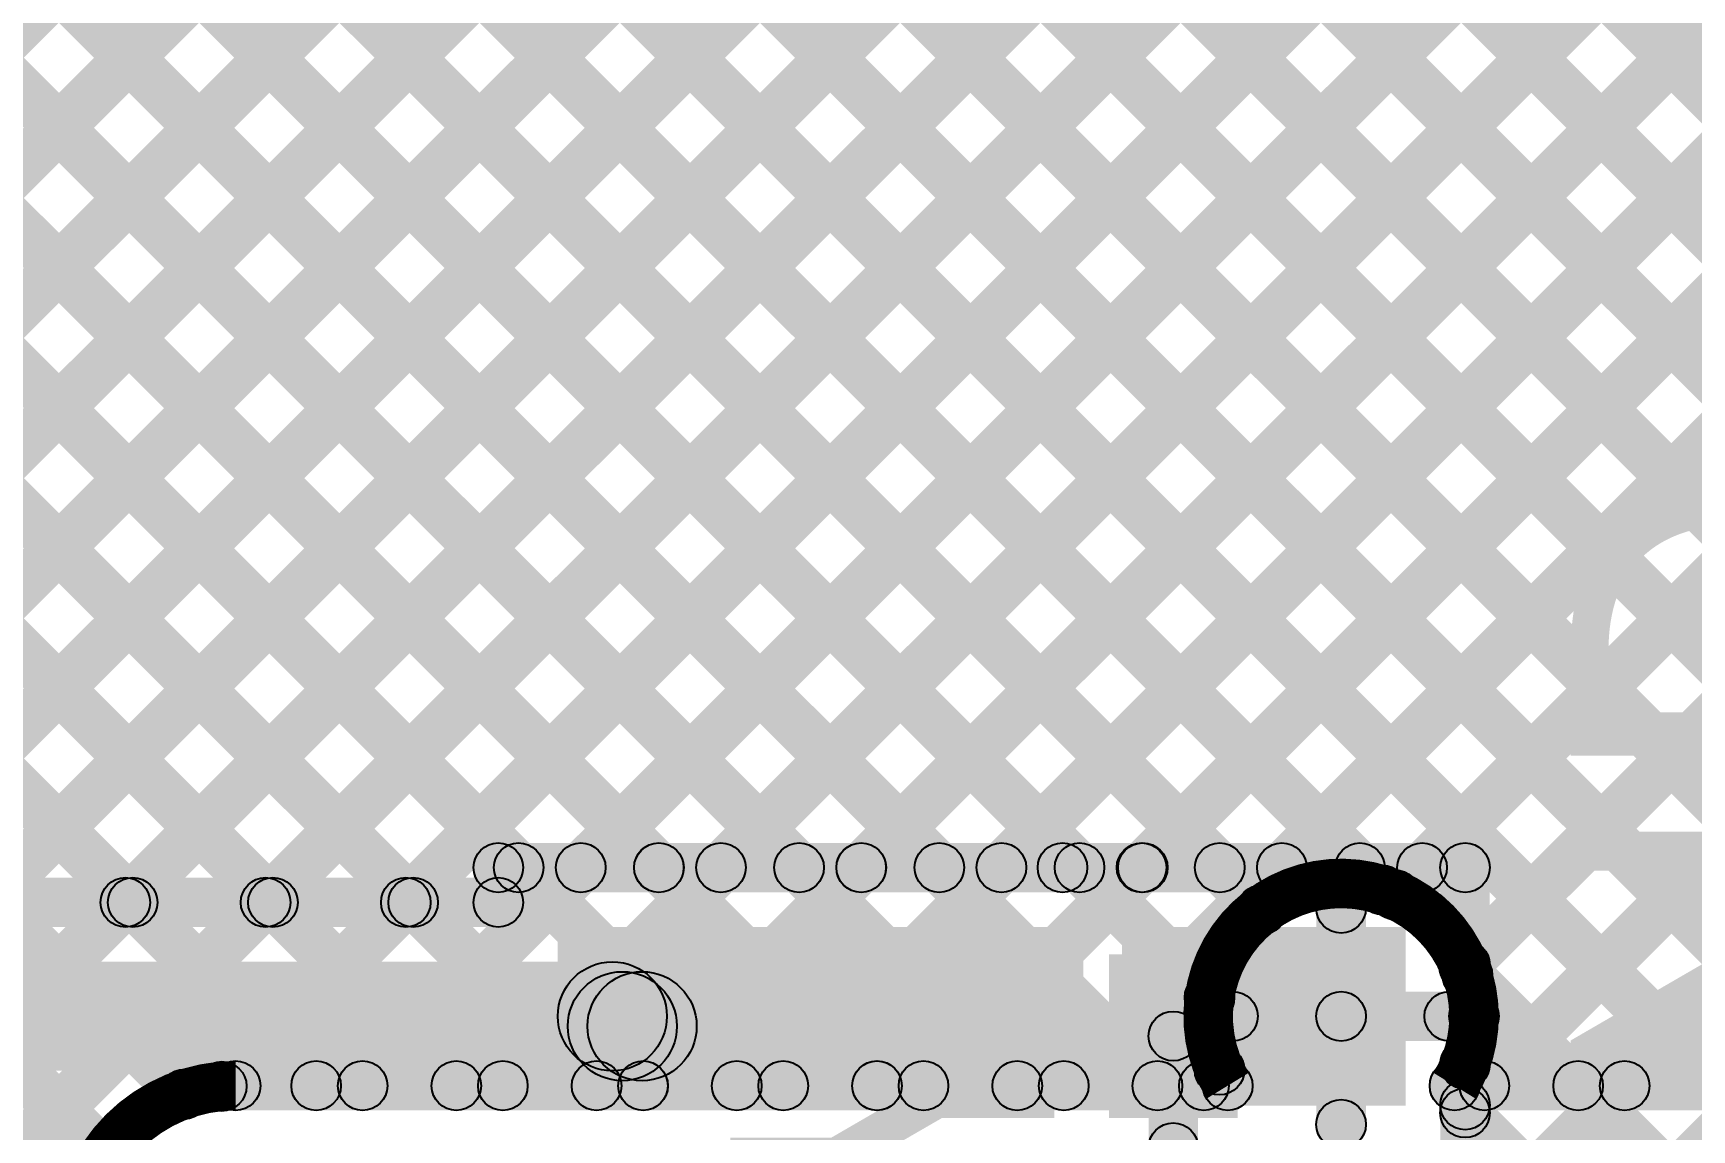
# Model space of a CAD drawing. Header units: millimetres. Extents: x -0.08 to 5.25, y -0.08 to 2.73.
# Drawn here: x 2.3732 to 2.7077, y 0.3411 to 0.5624 of the extents above; entities that cross this region are included whole.
import ezdxf

# ---------------------------------------------------------------- set-up
doc = ezdxf.new("R2010")
doc.units = ezdxf.units.MM
doc.header["$MEASUREMENT"] = 0
for name, color, linetype in [('BottomLayer', 5, 'Continuous'), ('BottomPaste', 16, 'Continuous'), ('BottomSolder', 6, 'Continuous'), ('TopLayer', 1, 'Continuous'), ('TopOverlay', 2, 'Continuous'), ('ViaHoleLayer', 16, 'Continuous')]:
    doc.layers.add(name, color=color, linetype=linetype)

# ---------------------------------------------------------------- blocks, each defined once
blk = doc.blocks.new('R__0402_B_13')
at = {"layer": 'BottomLayer'}
for points in [[(-0.0095, 0.0125), (-0.0095, -0.0125), (-0.0275, -0.0125), (-0.0275, 0.0125)], [(0.0275, 0.0125), (0.0275, -0.0125), (0.0095, -0.0125), (0.0095, 0.0125)]]:
    blk.add_hatch(color=5, dxfattribs=at).paths.add_polyline_path(points)
at = {"layer": 'BottomPaste'}
for points in [[(-0.0095, 0.0125), (-0.0095, -0.0125), (-0.0275, -0.0125), (-0.0275, 0.0125)], [(0.0275, 0.0125), (0.0275, -0.0125), (0.0095, -0.0125), (0.0095, 0.0125)]]:
    blk.add_hatch(color=16, dxfattribs=at).paths.add_polyline_path(points)
at = {"layer": 'BottomSolder'}
for points in [[(-0.0055, 0.0165), (-0.0055, -0.0165), (-0.0315, -0.0165), (-0.0315, 0.0165)], [(0.0315, 0.0165), (0.0315, -0.0165), (0.0055, -0.0165), (0.0055, 0.0165)]]:
    blk.add_hatch(color=6, dxfattribs=at).paths.add_polyline_path(points)
blk = doc.blocks.new('R__0402_B_14')
at = {"layer": 'BottomLayer'}
for points in [[(-0.0095, 0.0125), (-0.0095, -0.0125), (-0.0275, -0.0125), (-0.0275, 0.0125)], [(0.0275, 0.0125), (0.0275, -0.0125), (0.0095, -0.0125), (0.0095, 0.0125)]]:
    blk.add_hatch(color=5, dxfattribs=at).paths.add_polyline_path(points)
at = {"layer": 'BottomPaste'}
for points in [[(-0.0095, 0.0125), (-0.0095, -0.0125), (-0.0275, -0.0125), (-0.0275, 0.0125)], [(0.0275, 0.0125), (0.0275, -0.0125), (0.0095, -0.0125), (0.0095, 0.0125)]]:
    blk.add_hatch(color=16, dxfattribs=at).paths.add_polyline_path(points)
at = {"layer": 'BottomSolder'}
for points in [[(-0.0055, 0.0165), (-0.0055, -0.0165), (-0.0315, -0.0165), (-0.0315, 0.0165)], [(0.0315, 0.0165), (0.0315, -0.0165), (0.0055, -0.0165), (0.0055, 0.0165)]]:
    blk.add_hatch(color=6, dxfattribs=at).paths.add_polyline_path(points)

msp = doc.modelspace()

# ---------------------------------------------------------------- hatches: boundary and pattern name
at = {"layer": 'BottomLayer'}
for points in [[(1.88746, 1.36655), (1.89454, 1.37362), (2.93339, 0.33476), (2.92632, 0.32769)], [(1.88746, 1.36654), (1.89454, 1.37362), (2.93339, 0.33476), (2.92632, 0.32769)], [(2.45188, 0.38346), (2.44481, 0.39054), (3.41446, 1.36019), (3.42154, 1.35312)], [(2.45188, 0.38346), (2.44481, 0.39054), (3.41446, 1.36019), (3.42154, 1.35312)], [(1.88746, 1.33826), (1.89454, 1.34533), (2.93558, 0.30428), (2.92851, 0.29721)], [(1.88746, 1.33826), (1.89454, 1.34533), (2.93559, 0.30428), (2.92851, 0.29721)], [(1.88746, 1.30998), (1.89454, 1.31705), (3.02205, 0.18954), (3.01498, 0.18246)], [(1.88746, 1.30998), (1.89454, 1.31705), (3.02405, 0.18754), (3.01698, 0.18046)], [(1.88746, 1.28169), (1.89454, 1.28876), (2.99376, 0.18954), (2.98669, 0.18246)], [(1.88746, 1.28169), (1.89454, 1.28876), (2.99576, 0.18754), (2.98869, 0.18046)], [(2.54373, 0.39046), (2.53666, 0.39754), (3.41446, 1.27534), (3.42154, 1.26827)], [(2.54373, 0.39046), (2.53666, 0.39754), (3.41446, 1.27534), (3.42154, 1.26827)], [(1.88698, 1.2539), (1.89405, 1.26097), (2.96548, 0.18954), (2.95841, 0.18246)], [(1.88698, 1.2539), (1.89405, 1.26097), (2.96748, 0.18754), (2.96041, 0.18046)], [(2.57202, 0.39046), (2.56494, 0.39754), (3.41446, 1.24706), (3.42154, 1.23998)], [(2.57201, 0.39046), (2.56494, 0.39754), (3.41446, 1.24706), (3.42154, 1.23999)], [(1.87689, 1.2357), (1.88396, 1.24277), (2.9372, 0.18954), (2.93012, 0.18246)], [(1.87689, 1.2357), (1.88396, 1.24277), (2.93919, 0.18754), (2.93212, 0.18046)], [(1.85681, 1.22749), (1.86388, 1.23456), (2.90891, 0.18954), (2.90184, 0.18246)], [(1.85681, 1.22749), (1.86388, 1.23456), (2.91091, 0.18754), (2.90384, 0.18046)], [(1.83584, 1.22018), (1.84291, 1.22725), (2.88063, 0.18954), (2.87356, 0.18246)], [(1.83584, 1.22018), (1.84291, 1.22725), (2.88263, 0.18754), (2.87555, 0.18046)], [(2.6003, 0.39046), (2.59323, 0.39754), (3.41446, 1.21877), (3.42154, 1.2117)], [(2.6003, 0.39046), (2.59323, 0.39754), (3.41446, 1.21877), (3.42154, 1.2117)], [(1.83584, 1.19189), (1.84291, 1.19896), (2.64434, 0.39754), (2.63727, 0.39046)], [(1.83584, 1.19189), (1.84291, 1.19896), (2.64434, 0.39754), (2.63727, 0.39046)], [(1.83584, 1.16361), (1.84291, 1.17068), (2.61606, 0.39754), (2.60899, 0.39046)], [(1.83584, 1.16361), (1.84291, 1.17068), (2.61606, 0.39754), (2.60899, 0.39046)], [(1.83584, 1.13532), (1.84291, 1.1424), (2.58777, 0.39754), (2.5807, 0.39046)], [(1.83584, 1.13532), (1.84291, 1.14239), (2.58777, 0.39754), (2.5807, 0.39046)], [(2.19732, 0.38346), (2.19025, 0.39054), (2.94125, 1.14154), (2.94832, 1.13446)], [(2.19732, 0.38346), (2.19025, 0.39054), (2.94125, 1.14154), (2.94832, 1.13446)], [(2.2256, 0.38346), (2.21853, 0.39054), (2.96953, 1.14154), (2.9766, 1.13446)], [(2.2256, 0.38346), (2.21853, 0.39054), (2.96953, 1.14154), (2.9766, 1.13446)], [(2.25389, 0.38346), (2.24682, 0.39054), (2.99782, 1.14154), (3.00489, 1.13446)], [(2.25389, 0.38346), (2.24682, 0.39054), (2.99782, 1.14154), (3.00489, 1.13446)], [(2.28217, 0.38346), (2.2751, 0.39054), (3.0261, 1.14154), (3.03317, 1.13446)], [(2.28217, 0.38346), (2.2751, 0.39054), (3.0261, 1.14154), (3.03317, 1.13446)], [(2.31046, 0.38346), (2.30338, 0.39054), (3.05438, 1.14154), (3.06146, 1.13446)], [(2.31046, 0.38346), (2.30339, 0.39054), (3.05439, 1.14154), (3.06146, 1.13446)], [(2.33874, 0.38346), (2.33167, 0.39054), (3.08267, 1.14154), (3.08974, 1.13446)], [(2.33874, 0.38346), (2.33167, 0.39054), (3.08267, 1.14154), (3.08974, 1.13446)], [(2.36703, 0.38346), (2.35995, 0.39054), (3.11095, 1.14154), (3.11803, 1.13446)], [(2.36702, 0.38346), (2.35995, 0.39054), (3.11095, 1.14154), (3.11802, 1.13446)], [(2.39531, 0.38346), (2.38824, 0.39054), (3.13924, 1.14154), (3.14631, 1.13446)], [(2.39531, 0.38346), (2.38824, 0.39054), (3.13924, 1.14154), (3.14631, 1.13446)], [(2.42359, 0.38346), (2.41652, 0.39054), (3.16948, 1.14349), (3.17655, 1.13642)], [(2.42359, 0.38346), (2.41652, 0.39054), (3.16948, 1.14349), (3.17655, 1.13642)], [(1.83584, 1.10704), (1.84291, 1.11411), (2.55949, 0.39754), (2.55242, 0.39046)], [(1.83584, 1.10704), (1.84291, 1.11411), (2.55949, 0.39754), (2.55242, 0.39046)], [(2.66554, 0.34256), (2.65846, 0.34963), (3.41446, 1.10563), (3.42154, 1.09856)], [(2.66554, 0.34256), (2.65846, 0.34963), (3.41446, 1.10563), (3.42154, 1.09856)], [(1.83584, 1.07876), (1.84291, 1.08583), (2.5312, 0.39754), (2.52413, 0.39046)], [(1.83584, 1.07876), (1.84291, 1.08583), (2.5312, 0.39754), (2.52413, 0.39046)], [(2.48716, 0.39046), (2.48009, 0.39754), (3.14936, 1.0668), (3.15643, 1.05973)], [(2.48716, 0.39046), (2.48009, 0.39754), (3.14936, 1.0668), (3.15643, 1.05973)], [(1.83584, 1.05047), (1.84291, 1.05754), (2.50292, 0.39754), (2.49585, 0.39046)], [(1.83584, 1.05047), (1.84291, 1.05754), (2.50292, 0.39754), (2.49585, 0.39046)], [(2.51545, 0.39046), (2.50838, 0.39754), (3.16421, 1.05337), (3.17128, 1.0463)], [(2.51545, 0.39046), (2.50838, 0.39754), (3.16421, 1.05337), (3.17128, 1.0463)], [(1.83584, 1.02219), (1.84291, 1.02926), (2.47464, 0.39754), (2.46757, 0.39046)], [(1.83584, 1.02219), (1.84291, 1.02926), (2.47464, 0.39754), (2.46756, 0.39046)], [(1.83584, 0.9939), (1.84291, 1.00097), (2.45335, 0.39054), (2.44628, 0.38346)], [(1.83584, 0.9939), (1.84291, 1.00097), (2.45335, 0.39054), (2.44628, 0.38346)], [(1.83584, 0.96562), (1.84291, 0.97269), (2.42507, 0.39054), (2.418, 0.38346)], [(1.83584, 0.96562), (1.84291, 0.97269), (2.42507, 0.39054), (2.418, 0.38346)], [(2.62858, 0.39046), (2.62151, 0.39754), (3.18968, 0.9657), (3.19675, 0.95863)], [(2.62858, 0.39046), (2.62151, 0.39754), (3.18968, 0.9657), (3.19675, 0.95863)], [(1.83584, 0.93733), (1.84291, 0.94441), (2.39678, 0.39054), (2.38971, 0.38346)], [(1.83584, 0.93733), (1.84291, 0.9444), (2.39678, 0.39054), (2.38971, 0.38346)], [(2.65687, 0.39046), (2.6498, 0.39754), (3.19767, 0.94541), (3.20474, 0.93834)], [(2.65687, 0.39046), (2.6498, 0.39754), (3.19767, 0.94541), (3.20474, 0.93834)], [(2.66554, 0.37085), (2.65846, 0.37792), (3.21834, 0.93779), (3.22541, 0.93072)], [(2.66554, 0.37085), (2.65846, 0.37792), (3.21834, 0.93779), (3.22541, 0.93072)], [(2.60054, 0.24928), (2.59346, 0.25635), (3.16265, 0.82554), (3.16972, 0.81847)], [(2.60054, 0.24928), (2.59346, 0.25635), (3.16265, 0.82554), (3.16972, 0.81847)], [(2.60054, 0.22099), (2.59346, 0.22807), (3.17126, 0.80586), (3.17833, 0.79879)], [(2.60054, 0.221), (2.59346, 0.22807), (3.17126, 0.80586), (3.17833, 0.79879)], [(2.467, 0.389), (2.467, 0.399), (2.5808, 0.399), (2.5808, 0.389)], [(2.467, 0.389), (2.467, 0.399), (2.5808, 0.399), (2.5808, 0.389)], [(2.5808, 0.389), (2.5808, 0.399), (2.597, 0.399), (2.597, 0.389)], [(2.5808, 0.389), (2.5808, 0.399), (2.597, 0.399), (2.597, 0.389)], [(2.5808, 0.389), (2.5808, 0.399), (2.597, 0.399), (2.597, 0.389)], [(2.5808, 0.389), (2.5808, 0.399), (2.597, 0.399), (2.597, 0.389)], [(2.597, 0.389), (2.597, 0.399), (2.662, 0.399), (2.662, 0.389)], [(2.597, 0.389), (2.597, 0.399), (2.662, 0.399), (2.662, 0.389)], [(1.71953, 0.382), (1.71953, 0.392), (2.467, 0.392), (2.467, 0.382)], [(1.71953, 0.382), (1.71953, 0.392), (2.467, 0.392), (2.467, 0.382)], [(2.472, 0.387), (2.462, 0.387), (2.462, 0.394), (2.472, 0.394)], [(2.472, 0.387), (2.462, 0.387), (2.462, 0.394), (2.472, 0.394)], [(2.667, 0.37369), (2.657, 0.37369), (2.657, 0.394), (2.667, 0.394)], [(2.667, 0.37369), (2.657, 0.37369), (2.657, 0.394), (2.667, 0.394)], [(2.642, 0.364), (2.632, 0.364), (2.632, 0.38581), (2.642, 0.38581)], [(2.642, 0.364), (2.632, 0.364), (2.632, 0.38581), (2.642, 0.38581)], [(2.479, 0.346), (2.585, 0.346), (2.585, 0.382), (2.479, 0.382)], [(2.65, 0.382), (2.5928, 0.382), (2.5928, 0.346), (2.65, 0.346)], [(1.71, 0.353), (1.71, 0.375), (2.49, 0.375), (2.49, 0.353)], [(2.65895, 0.36878), (2.66602, 0.37585), (2.85234, 0.18954), (2.84527, 0.18246)], [(2.65895, 0.36878), (2.66602, 0.37585), (2.85434, 0.18754), (2.84727, 0.18046)], [(2.48222, 0.35622), (2.49778, 0.37178), (2.49978, 0.36978), (2.48422, 0.35422)], [(2.492, 0.351), (2.492, 0.373), (2.496, 0.373), (2.496, 0.351)], [(2.637, 0.359), (2.637, 0.369), (2.65881, 0.369), (2.65881, 0.359)], [(2.637, 0.359), (2.637, 0.369), (2.65881, 0.369), (2.65881, 0.359)], [(2.642, 0.34219), (2.632, 0.34219), (2.632, 0.364), (2.642, 0.364)], [(2.642, 0.34219), (2.632, 0.34219), (2.632, 0.364), (2.642, 0.364)], [(2.60815, 0.3375), (2.59815, 0.3375), (2.59815, 0.36), (2.60815, 0.36)], [(2.60815, 0.3375), (2.59815, 0.3375), (2.59815, 0.36), (2.60815, 0.36)], [(2.667, 0.334), (2.657, 0.334), (2.657, 0.35431), (2.667, 0.35431)], [(2.667, 0.334), (2.657, 0.334), (2.657, 0.35431), (2.667, 0.35431)], [(2.65846, 0.34099), (2.66554, 0.34806), (2.75229, 0.2613), (2.74522, 0.25423)], [(2.65846, 0.34099), (2.66554, 0.34806), (2.75229, 0.2613), (2.74522, 0.25423)]]:
    msp.add_hatch(color=5, dxfattribs=at).paths.add_polyline_path(points)
h = msp.add_hatch(color=5, dxfattribs=at)
edge = h.paths.add_edge_path()
edge.add_arc((2.467, 0.394), 0.005, 0, 360)
h = msp.add_hatch(color=5, dxfattribs=at)
edge = h.paths.add_edge_path()
edge.add_arc((2.467, 0.394), 0.005, 0, 360)
h = msp.add_hatch(color=5, dxfattribs=at)
edge = h.paths.add_edge_path()
edge.add_arc((2.467, 0.394), 0.005, 0, 360)
h = msp.add_hatch(color=5, dxfattribs=at)
edge = h.paths.add_edge_path()
edge.add_arc((2.467, 0.394), 0.005, 0, 360)
h = msp.add_hatch(color=5, dxfattribs=at)
edge = h.paths.add_edge_path()
edge.add_arc((2.4711, 0.394), 0.005, 0, 360)
h = msp.add_hatch(color=5, dxfattribs=at)
edge = h.paths.add_edge_path()
edge.add_arc((2.4711, 0.394), 0.005, 0, 360)
h = msp.add_hatch(color=5, dxfattribs=at)
edge = h.paths.add_edge_path()
edge.add_arc((2.48363, 0.394), 0.005, 0, 360)
h = msp.add_hatch(color=5, dxfattribs=at)
edge = h.paths.add_edge_path()
edge.add_arc((2.48363, 0.394), 0.005, 0, 360)
h = msp.add_hatch(color=5, dxfattribs=at)
edge = h.paths.add_edge_path()
edge.add_arc((2.49939, 0.394), 0.005, 0, 360)
h = msp.add_hatch(color=5, dxfattribs=at)
edge = h.paths.add_edge_path()
edge.add_arc((2.49938, 0.394), 0.005, 0, 360)
h = msp.add_hatch(color=5, dxfattribs=at)
edge = h.paths.add_edge_path()
edge.add_arc((2.51191, 0.394), 0.005, 0, 360)
h = msp.add_hatch(color=5, dxfattribs=at)
edge = h.paths.add_edge_path()
edge.add_arc((2.51191, 0.394), 0.005, 0, 360)
h = msp.add_hatch(color=5, dxfattribs=at)
edge = h.paths.add_edge_path()
edge.add_arc((2.52767, 0.394), 0.005, 0, 360)
h = msp.add_hatch(color=5, dxfattribs=at)
edge = h.paths.add_edge_path()
edge.add_arc((2.52767, 0.394), 0.005, 0, 360)
h = msp.add_hatch(color=5, dxfattribs=at)
edge = h.paths.add_edge_path()
edge.add_arc((2.5402, 0.394), 0.005, 0, 360)
h = msp.add_hatch(color=5, dxfattribs=at)
edge = h.paths.add_edge_path()
edge.add_arc((2.54019, 0.394), 0.005, 0, 360)
h = msp.add_hatch(color=5, dxfattribs=at)
edge = h.paths.add_edge_path()
edge.add_arc((2.55595, 0.394), 0.005, 0, 360)
h = msp.add_hatch(color=5, dxfattribs=at)
edge = h.paths.add_edge_path()
edge.add_arc((2.55595, 0.394), 0.005, 0, 360)
h = msp.add_hatch(color=5, dxfattribs=at)
edge = h.paths.add_edge_path()
edge.add_arc((2.56848, 0.394), 0.005, 0, 360)
h = msp.add_hatch(color=5, dxfattribs=at)
edge = h.paths.add_edge_path()
edge.add_arc((2.56848, 0.394), 0.005, 0, 360)
h = msp.add_hatch(color=5, dxfattribs=at)
edge = h.paths.add_edge_path()
edge.add_arc((2.5808, 0.394), 0.005, 0, 360)
h = msp.add_hatch(color=5, dxfattribs=at)
edge = h.paths.add_edge_path()
edge.add_arc((2.5808, 0.394), 0.005, 0, 360)
h = msp.add_hatch(color=5, dxfattribs=at)
edge = h.paths.add_edge_path()
edge.add_arc((2.5808, 0.394), 0.005, 0, 360)
h = msp.add_hatch(color=5, dxfattribs=at)
edge = h.paths.add_edge_path()
edge.add_arc((2.5808, 0.394), 0.005, 0, 360)
h = msp.add_hatch(color=5, dxfattribs=at)
edge = h.paths.add_edge_path()
edge.add_arc((2.5808, 0.394), 0.005, 0, 360)
h = msp.add_hatch(color=5, dxfattribs=at)
edge = h.paths.add_edge_path()
edge.add_arc((2.5808, 0.394), 0.005, 0, 360)
h = msp.add_hatch(color=5, dxfattribs=at)
edge = h.paths.add_edge_path()
edge.add_arc((2.58424, 0.394), 0.005, 0, 360)
h = msp.add_hatch(color=5, dxfattribs=at)
edge = h.paths.add_edge_path()
edge.add_arc((2.58424, 0.394), 0.005, 0, 360)
h = msp.add_hatch(color=5, dxfattribs=at)
edge = h.paths.add_edge_path()
edge.add_arc((2.59676, 0.394), 0.005, 0, 360)
h = msp.add_hatch(color=5, dxfattribs=at)
edge = h.paths.add_edge_path()
edge.add_arc((2.59676, 0.394), 0.005, 0, 360)
h = msp.add_hatch(color=5, dxfattribs=at)
edge = h.paths.add_edge_path()
edge.add_arc((2.597, 0.394), 0.005, 0, 360)
h = msp.add_hatch(color=5, dxfattribs=at)
edge = h.paths.add_edge_path()
edge.add_arc((2.597, 0.394), 0.005, 0, 360)
h = msp.add_hatch(color=5, dxfattribs=at)
edge = h.paths.add_edge_path()
edge.add_arc((2.597, 0.394), 0.005, 0, 360)
h = msp.add_hatch(color=5, dxfattribs=at)
edge = h.paths.add_edge_path()
edge.add_arc((2.597, 0.394), 0.005, 0, 360)
h = msp.add_hatch(color=5, dxfattribs=at)
edge = h.paths.add_edge_path()
edge.add_arc((2.597, 0.394), 0.005, 0, 360)
h = msp.add_hatch(color=5, dxfattribs=at)
edge = h.paths.add_edge_path()
edge.add_arc((2.597, 0.394), 0.005, 0, 360)
h = msp.add_hatch(color=5, dxfattribs=at)
edge = h.paths.add_edge_path()
edge.add_arc((2.61252, 0.394), 0.005, 0, 360)
h = msp.add_hatch(color=5, dxfattribs=at)
edge = h.paths.add_edge_path()
edge.add_arc((2.61252, 0.394), 0.005, 0, 360)
h = msp.add_hatch(color=5, dxfattribs=at)
edge = h.paths.add_edge_path()
edge.add_arc((2.62505, 0.394), 0.005, 0, 360)
h = msp.add_hatch(color=5, dxfattribs=at)
edge = h.paths.add_edge_path()
edge.add_arc((2.62505, 0.394), 0.005, 0, 360)
h = msp.add_hatch(color=5, dxfattribs=at)
edge = h.paths.add_edge_path()
edge.add_arc((2.64081, 0.394), 0.005, 0, 360)
h = msp.add_hatch(color=5, dxfattribs=at)
edge = h.paths.add_edge_path()
edge.add_arc((2.64081, 0.394), 0.005, 0, 360)
h = msp.add_hatch(color=5, dxfattribs=at)
edge = h.paths.add_edge_path()
edge.add_arc((2.65333, 0.394), 0.005, 0, 360)
h = msp.add_hatch(color=5, dxfattribs=at)
edge = h.paths.add_edge_path()
edge.add_arc((2.65333, 0.394), 0.005, 0, 360)
h = msp.add_hatch(color=5, dxfattribs=at)
edge = h.paths.add_edge_path()
edge.add_arc((2.662, 0.394), 0.005, 0, 360)
h = msp.add_hatch(color=5, dxfattribs=at)
edge = h.paths.add_edge_path()
edge.add_arc((2.662, 0.394), 0.005, 0, 360)
h = msp.add_hatch(color=5, dxfattribs=at)
edge = h.paths.add_edge_path()
edge.add_arc((2.662, 0.394), 0.005, 0, 360)
h = msp.add_hatch(color=5, dxfattribs=at)
edge = h.paths.add_edge_path()
edge.add_arc((2.662, 0.394), 0.005, 0, 360)
h = msp.add_hatch(color=5, dxfattribs=at)
edge = h.paths.add_edge_path()
edge.add_arc((2.39177, 0.387), 0.005, 0, 360)
h = msp.add_hatch(color=5, dxfattribs=at)
edge = h.paths.add_edge_path()
edge.add_arc((2.39177, 0.387), 0.005, 0, 360)
h = msp.add_hatch(color=5, dxfattribs=at)
edge = h.paths.add_edge_path()
edge.add_arc((2.39325, 0.387), 0.005, 0, 360)
h = msp.add_hatch(color=5, dxfattribs=at)
edge = h.paths.add_edge_path()
edge.add_arc((2.39325, 0.387), 0.005, 0, 360)
h = msp.add_hatch(color=5, dxfattribs=at)
edge = h.paths.add_edge_path()
edge.add_arc((2.42006, 0.387), 0.005, 0, 360)
h = msp.add_hatch(color=5, dxfattribs=at)
edge = h.paths.add_edge_path()
edge.add_arc((2.42006, 0.387), 0.005, 0, 360)
h = msp.add_hatch(color=5, dxfattribs=at)
edge = h.paths.add_edge_path()
edge.add_arc((2.42153, 0.387), 0.005, 0, 360)
h = msp.add_hatch(color=5, dxfattribs=at)
edge = h.paths.add_edge_path()
edge.add_arc((2.42153, 0.387), 0.005, 0, 360)
h = msp.add_hatch(color=5, dxfattribs=at)
edge = h.paths.add_edge_path()
edge.add_arc((2.44834, 0.387), 0.005, 0, 360)
h = msp.add_hatch(color=5, dxfattribs=at)
edge = h.paths.add_edge_path()
edge.add_arc((2.44834, 0.387), 0.005, 0, 360)
h = msp.add_hatch(color=5, dxfattribs=at)
edge = h.paths.add_edge_path()
edge.add_arc((2.44982, 0.387), 0.005, 0, 360)
h = msp.add_hatch(color=5, dxfattribs=at)
edge = h.paths.add_edge_path()
edge.add_arc((2.44982, 0.387), 0.005, 0, 360)
h = msp.add_hatch(color=5, dxfattribs=at)
edge = h.paths.add_edge_path()
edge.add_arc((2.467, 0.387), 0.005, 0, 360)
h = msp.add_hatch(color=5, dxfattribs=at)
edge = h.paths.add_edge_path()
edge.add_arc((2.467, 0.387), 0.005, 0, 360)
h = msp.add_hatch(color=5, dxfattribs=at)
edge = h.paths.add_edge_path()
edge.add_arc((2.467, 0.387), 0.005, 0, 360)
h = msp.add_hatch(color=5, dxfattribs=at)
edge = h.paths.add_edge_path()
edge.add_arc((2.467, 0.387), 0.005, 0, 360)
h = msp.add_hatch(color=5, dxfattribs=at)
edge = h.paths.add_edge_path()
edge.add_arc((2.637, 0.38581), 0.005, 0, 360)
h = msp.add_hatch(color=5, dxfattribs=at)
edge = h.paths.add_edge_path()
edge.add_arc((2.637, 0.38581), 0.005, 0, 360)
h = msp.add_hatch(color=5, dxfattribs=at)
edge = h.paths.add_edge_path()
edge.add_arc((2.662, 0.37438), 0.005, 0, 360)
h = msp.add_hatch(color=5, dxfattribs=at)
edge = h.paths.add_edge_path()
edge.add_arc((2.662, 0.37438), 0.005, 0, 360)
h = msp.add_hatch(color=5, dxfattribs=at)
edge = h.paths.add_edge_path()
edge.add_arc((2.662, 0.37369), 0.005, 0, 360)
h = msp.add_hatch(color=5, dxfattribs=at)
edge = h.paths.add_edge_path()
edge.add_arc((2.662, 0.37369), 0.005, 0, 360)
h = msp.add_hatch(color=5, dxfattribs=at)
edge = h.paths.add_edge_path()
edge.add_arc((2.662, 0.37369), 0.005, 0, 360)
h = msp.add_hatch(color=5, dxfattribs=at)
edge = h.paths.add_edge_path()
edge.add_arc((2.662, 0.37369), 0.005, 0, 360)
h = msp.add_hatch(color=5, dxfattribs=at)
edge = h.paths.add_edge_path()
edge.add_arc((2.49, 0.364), 0.011, 0, 360)
h = msp.add_hatch(color=5, dxfattribs=at)
edge = h.paths.add_edge_path()
edge.add_arc((2.49, 0.364), 0.011, 0, 360)
h = msp.add_hatch(color=5, dxfattribs=at)
edge = h.paths.add_edge_path()
edge.add_arc((2.637, 0.364), 0.01181, 0, 360)
h = msp.add_hatch(color=5, dxfattribs=at)
edge = h.paths.add_edge_path()
edge.add_arc((2.66249, 0.37232), 0.005, 0, 360)
h = msp.add_hatch(color=5, dxfattribs=at)
edge = h.paths.add_edge_path()
edge.add_arc((2.66249, 0.37232), 0.005, 0, 360)
h = msp.add_hatch(color=5, dxfattribs=at)
edge = h.paths.add_edge_path()
edge.add_arc((2.492, 0.362), 0.011, 0, 360)
h = msp.add_hatch(color=5, dxfattribs=at)
edge = h.paths.add_edge_path()
edge.add_arc((2.492, 0.362), 0.011, 0, 360)
h = msp.add_hatch(color=5, dxfattribs=at)
edge = h.paths.add_edge_path()
edge.add_arc((2.496, 0.362), 0.011, 0, 360)
h = msp.add_hatch(color=5, dxfattribs=at)
edge = h.paths.add_edge_path()
edge.add_arc((2.637, 0.364), 0.005, 0, 360)
h = msp.add_hatch(color=5, dxfattribs=at)
edge = h.paths.add_edge_path()
edge.add_arc((2.637, 0.364), 0.005, 0, 360)
h = msp.add_hatch(color=5, dxfattribs=at)
edge = h.paths.add_edge_path()
edge.add_arc((2.637, 0.364), 0.005, 0, 360)
h = msp.add_hatch(color=5, dxfattribs=at)
edge = h.paths.add_edge_path()
edge.add_arc((2.637, 0.364), 0.005, 0, 360)
h = msp.add_hatch(color=5, dxfattribs=at)
edge = h.paths.add_edge_path()
edge.add_arc((2.637, 0.364), 0.005, 0, 360)
h = msp.add_hatch(color=5, dxfattribs=at)
edge = h.paths.add_edge_path()
edge.add_arc((2.637, 0.364), 0.005, 0, 360)
h = msp.add_hatch(color=5, dxfattribs=at)
edge = h.paths.add_edge_path()
edge.add_arc((2.65881, 0.364), 0.005, 0, 360)
h = msp.add_hatch(color=5, dxfattribs=at)
edge = h.paths.add_edge_path()
edge.add_arc((2.65881, 0.364), 0.005, 0, 360)
h = msp.add_hatch(color=5, dxfattribs=at)
edge = h.paths.add_edge_path()
edge.add_arc((2.66381, 0.364), 0.005, 0, 360)
h = msp.add_hatch(color=5, dxfattribs=at)
edge = h.paths.add_edge_path()
edge.add_arc((2.66381, 0.364), 0.005, 0, 360)
h = msp.add_hatch(color=5, dxfattribs=at)
edge = h.paths.add_edge_path()
edge.add_arc((2.66381, 0.364), 0.005, 0, 360)
h = msp.add_hatch(color=5, dxfattribs=at)
edge = h.paths.add_edge_path()
edge.add_arc((2.66381, 0.364), 0.005, 0, 360)
h = msp.add_hatch(color=5, dxfattribs=at)
edge = h.paths.add_edge_path()
edge.add_arc((2.60315, 0.36), 0.005, 0, 360)
h = msp.add_hatch(color=5, dxfattribs=at)
edge = h.paths.add_edge_path()
edge.add_arc((2.60315, 0.36), 0.005, 0, 360)
h = msp.add_hatch(color=5, dxfattribs=at)
edge = h.paths.add_edge_path()
edge.add_arc((2.662, 0.35431), 0.005, 0, 360)
h = msp.add_hatch(color=5, dxfattribs=at)
edge = h.paths.add_edge_path()
edge.add_arc((2.662, 0.35431), 0.005, 0, 360)
h = msp.add_hatch(color=5, dxfattribs=at)
edge = h.paths.add_edge_path()
edge.add_arc((2.662, 0.35431), 0.005, 0, 360)
h = msp.add_hatch(color=5, dxfattribs=at)
edge = h.paths.add_edge_path()
edge.add_arc((2.662, 0.35431), 0.005, 0, 360)
h = msp.add_hatch(color=5, dxfattribs=at)
edge = h.paths.add_edge_path()
edge.add_arc((2.662, 0.3461), 0.005, 0, 360)
h = msp.add_hatch(color=5, dxfattribs=at)
edge = h.paths.add_edge_path()
edge.add_arc((2.662, 0.3461), 0.005, 0, 360)
h = msp.add_hatch(color=5, dxfattribs=at)
edge = h.paths.add_edge_path()
edge.add_arc((2.662, 0.34452), 0.005, 0, 360)
h = msp.add_hatch(color=5, dxfattribs=at)
edge = h.paths.add_edge_path()
edge.add_arc((2.662, 0.34452), 0.005, 0, 360)
h = msp.add_hatch(color=5, dxfattribs=at)
edge = h.paths.add_edge_path()
edge.add_arc((2.637, 0.34219), 0.005, 0, 360)
h = msp.add_hatch(color=5, dxfattribs=at)
edge = h.paths.add_edge_path()
edge.add_arc((2.637, 0.34219), 0.005, 0, 360)
h = msp.add_hatch(color=5, dxfattribs=at)
edge = h.paths.add_edge_path()
edge.add_arc((2.60315, 0.3375), 0.005, 0, 360)
h = msp.add_hatch(color=5, dxfattribs=at)
edge = h.paths.add_edge_path()
edge.add_arc((2.60315, 0.3375), 0.005, 0, 360)
at = {"layer": 'TopLayer'}
for points in [[(2.19231, 0.18046), (2.18524, 0.18754), (3.05668, 1.05898), (3.06375, 1.05191)], [(2.19431, 0.18246), (2.18724, 0.18954), (3.05668, 1.05898), (3.06375, 1.05191)], [(2.22059, 0.18046), (2.21352, 0.18754), (3.05668, 1.0307), (3.06375, 1.02363)], [(2.22259, 0.18246), (2.21552, 0.18954), (3.05668, 1.0307), (3.06375, 1.02363)], [(1.89372, 1.02087), (1.9008, 1.02795), (2.5752, 0.35354), (2.56813, 0.34646)], [(1.89372, 1.02087), (1.90079, 1.02795), (2.5752, 0.35354), (2.56813, 0.34646)], [(1.92201, 1.02087), (1.92908, 1.02795), (2.60349, 0.35354), (2.59642, 0.34646)], [(1.92201, 1.02087), (1.92908, 1.02795), (2.60349, 0.35354), (2.59642, 0.34646)], [(1.95029, 1.02087), (1.95736, 1.02795), (2.61399, 0.37132), (2.60692, 0.36425)], [(1.95029, 1.02087), (1.95736, 1.02795), (2.61399, 0.37132), (2.60692, 0.36424)], [(1.97858, 1.02087), (1.98565, 1.02795), (2.62454, 0.38905), (2.61747, 0.38198)], [(1.97858, 1.02087), (1.98565, 1.02795), (2.62454, 0.38905), (2.61747, 0.38198)], [(1.99432, 0.18046), (1.98725, 0.18754), (2.82766, 1.02795), (2.83473, 1.02087)], [(1.99632, 0.18246), (1.98925, 0.18954), (2.82766, 1.02795), (2.83473, 1.02087)], [(2.00686, 1.02087), (2.01393, 1.02795), (2.64885, 0.39302), (2.64178, 0.38595)], [(2.00686, 1.02087), (2.01393, 1.02795), (2.64885, 0.39302), (2.64178, 0.38595)], [(2.0226, 0.18046), (2.01553, 0.18754), (2.85594, 1.02795), (2.86301, 1.02087)], [(2.0246, 0.18246), (2.01753, 0.18954), (2.85594, 1.02795), (2.86301, 1.02087)], [(2.03515, 1.02087), (2.04222, 1.02795), (2.71663, 0.35354), (2.70956, 0.34646)], [(2.03515, 1.02087), (2.04222, 1.02795), (2.71663, 0.35354), (2.70955, 0.34646)], [(2.05089, 0.18046), (2.04382, 0.18754), (2.88423, 1.02795), (2.8913, 1.02087)], [(2.05289, 0.18246), (2.04582, 0.18954), (2.88423, 1.02795), (2.8913, 1.02087)], [(2.06343, 1.02087), (2.0705, 1.02795), (2.74491, 0.35354), (2.73784, 0.34646)], [(2.06343, 1.02087), (2.0705, 1.02795), (2.74491, 0.35354), (2.73784, 0.34646)], [(2.07917, 0.18046), (2.0721, 0.18754), (2.91251, 1.02795), (2.91958, 1.02087)], [(2.08117, 0.18246), (2.0741, 0.18954), (2.91251, 1.02795), (2.91958, 1.02087)], [(2.09171, 1.02087), (2.09879, 1.02795), (2.7732, 0.35354), (2.76612, 0.34646)], [(2.09171, 1.02087), (2.09878, 1.02795), (2.77319, 0.35354), (2.76612, 0.34646)], [(2.10746, 0.18046), (2.10038, 0.18754), (2.94079, 1.02795), (2.94787, 1.02087)], [(2.10946, 0.18246), (2.10239, 0.18954), (2.9408, 1.02795), (2.94787, 1.02087)], [(2.12, 1.02087), (2.12707, 1.02795), (2.80148, 0.35354), (2.79441, 0.34646)], [(2.12, 1.02087), (2.12707, 1.02795), (2.80148, 0.35354), (2.79441, 0.34646)], [(2.13574, 0.18046), (2.12867, 0.18754), (2.96908, 1.02795), (2.97615, 1.02087)], [(2.13774, 0.18246), (2.13067, 0.18954), (2.96908, 1.02795), (2.97615, 1.02087)], [(2.14828, 1.02087), (2.15535, 1.02795), (2.82976, 0.35354), (2.82269, 0.34646)], [(2.14828, 1.02087), (2.15535, 1.02795), (2.82976, 0.35354), (2.82269, 0.34646)], [(2.16402, 0.18046), (2.15695, 0.18754), (2.99736, 1.02795), (3.00443, 1.02087)], [(2.16603, 0.18246), (2.15895, 0.18954), (2.99736, 1.02795), (3.00443, 1.02087)], [(2.17657, 1.02087), (2.18364, 1.02795), (2.85805, 0.35354), (2.85098, 0.34646)], [(2.17657, 1.02087), (2.18364, 1.02795), (2.85805, 0.35354), (2.85098, 0.34646)], [(2.20485, 1.02087), (2.21192, 1.02795), (2.88633, 0.35354), (2.87926, 0.34646)], [(2.20485, 1.02087), (2.21192, 1.02795), (2.88633, 0.35354), (2.87926, 0.34646)], [(2.23314, 1.02087), (2.24021, 1.02795), (2.91462, 0.35354), (2.90755, 0.34646)], [(2.23314, 1.02087), (2.24021, 1.02795), (2.91462, 0.35354), (2.90754, 0.34646)], [(1.89046, 0.99585), (1.89754, 1.00292), (2.54692, 0.35354), (2.53985, 0.34646)], [(1.89046, 0.99585), (1.89754, 1.00292), (2.54692, 0.35354), (2.53985, 0.34646)], [(2.41476, 0.34634), (2.40769, 0.35341), (3.05668, 1.00241), (3.06375, 0.99534)], [(2.41476, 0.34634), (2.40769, 0.35341), (3.05668, 1.00241), (3.06375, 0.99534)], [(1.89046, 0.96757), (1.89754, 0.97464), (2.51864, 0.35354), (2.51157, 0.34646)], [(1.89046, 0.96756), (1.89754, 0.97464), (2.51864, 0.35354), (2.51156, 0.34646)], [(2.44316, 0.34646), (2.43609, 0.35354), (3.05668, 0.97413), (3.06375, 0.96706)], [(2.44316, 0.34646), (2.43609, 0.35354), (3.05668, 0.97413), (3.06375, 0.96706)], [(1.89046, 0.93928), (1.89754, 0.94635), (2.49035, 0.35354), (2.48328, 0.34646)], [(1.89046, 0.93928), (1.89754, 0.94635), (2.49035, 0.35354), (2.48328, 0.34646)], [(2.47145, 0.34646), (2.46438, 0.35354), (3.05668, 0.94584), (3.06375, 0.93877)], [(2.47145, 0.34646), (2.46438, 0.35354), (3.05668, 0.94584), (3.06375, 0.93877)], [(1.89046, 0.911), (1.89754, 0.91807), (2.46207, 0.35354), (2.455, 0.34646)], [(1.89046, 0.911), (1.89754, 0.91807), (2.46207, 0.35354), (2.455, 0.34646)], [(2.49973, 0.34646), (2.49266, 0.35354), (3.05668, 0.91756), (3.06375, 0.91049)], [(2.49973, 0.34646), (2.49266, 0.35354), (3.05668, 0.91756), (3.06375, 0.91049)], [(1.82514, 0.89146), (1.83221, 0.89854), (2.39113, 0.33962), (2.38406, 0.33255)], [(1.82514, 0.89146), (1.83221, 0.89854), (2.39113, 0.33962), (2.38406, 0.33255)], [(1.85343, 0.89146), (1.8605, 0.89854), (2.40721, 0.35182), (2.40014, 0.34475)], [(1.85343, 0.89146), (1.8605, 0.89854), (2.40721, 0.35182), (2.40014, 0.34475)], [(1.88171, 0.89146), (1.88878, 0.89854), (2.43378, 0.35354), (2.42671, 0.34646)], [(1.88171, 0.89146), (1.88878, 0.89854), (2.43378, 0.35354), (2.42671, 0.34646)], [(2.52801, 0.34646), (2.52094, 0.35354), (3.05668, 0.88928), (3.06375, 0.8822)], [(2.52802, 0.34646), (2.52094, 0.35354), (3.05668, 0.88927), (3.06375, 0.8822)], [(2.5563, 0.34646), (2.54923, 0.35354), (3.05668, 0.86099), (3.06375, 0.85392)], [(2.5563, 0.34646), (2.54923, 0.35354), (3.05668, 0.86099), (3.06375, 0.85392)], [(2.58458, 0.34646), (2.57751, 0.35354), (3.05668, 0.83271), (3.06375, 0.82564)], [(2.58458, 0.34646), (2.57751, 0.35354), (3.05668, 0.83271), (3.06375, 0.82564)], [(2.65139, 0.38498), (2.64431, 0.39205), (3.05668, 0.80442), (3.06375, 0.79735)], [(2.65139, 0.38498), (2.64431, 0.39205), (3.05668, 0.80442), (3.06375, 0.79735)], [(2.66534, 0.37065), (2.65827, 0.37772), (3.05668, 0.77614), (3.06375, 0.76907)], [(2.66534, 0.37065), (2.65827, 0.37772), (3.05668, 0.77614), (3.06375, 0.76907)], [(2.66944, 0.34646), (2.66237, 0.35354), (3.05668, 0.74785), (3.06375, 0.74078)], [(2.66944, 0.34646), (2.66237, 0.35354), (3.05668, 0.74785), (3.06375, 0.74078)], [(2.69772, 0.34646), (2.69065, 0.35354), (3.05668, 0.71957), (3.06375, 0.7125)], [(2.69772, 0.34646), (2.69065, 0.35354), (3.05668, 0.71957), (3.06375, 0.7125)], [(2.642, 0.364), (2.632, 0.364), (2.632, 0.38581), (2.642, 0.38581)], [(2.642, 0.364), (2.632, 0.364), (2.632, 0.38581), (2.642, 0.38581)], [(2.65895, 0.36878), (2.66602, 0.37585), (2.68834, 0.35354), (2.68127, 0.34646)], [(2.65895, 0.36878), (2.66602, 0.37585), (2.68834, 0.35354), (2.68127, 0.34646)], [(2.61519, 0.359), (2.61519, 0.369), (2.637, 0.369), (2.637, 0.359)], [(2.61519, 0.359), (2.61519, 0.369), (2.637, 0.369), (2.637, 0.359)], [(2.637, 0.359), (2.637, 0.369), (2.65881, 0.369), (2.65881, 0.359)], [(2.637, 0.359), (2.637, 0.369), (2.65881, 0.369), (2.65881, 0.359)], [(2.414, 0.345), (2.414, 0.355), (2.61413, 0.355), (2.61413, 0.345)], [(2.414, 0.345), (2.414, 0.355), (2.61413, 0.355), (2.61413, 0.345)], [(2.61287, 0.34646), (2.6058, 0.35354), (2.60895, 0.35669), (2.61602, 0.34961)], [(2.61287, 0.34646), (2.6058, 0.35354), (2.60895, 0.35669), (2.61602, 0.34961)], [(2.65987, 0.345), (2.65987, 0.355), (2.959, 0.355), (2.959, 0.345)], [(2.65987, 0.345), (2.65987, 0.355), (2.959, 0.355), (2.959, 0.345)]]:
    msp.add_hatch(color=1, dxfattribs=at).paths.add_polyline_path(points)
h = msp.add_hatch(color=1, dxfattribs=at)
edge = h.paths.add_edge_path()
edge.add_arc((2.64532, 0.38949), 0.005, 0, 360)
h = msp.add_hatch(color=1, dxfattribs=at)
edge = h.paths.add_edge_path()
edge.add_arc((2.64532, 0.38949), 0.005, 0, 360)
h = msp.add_hatch(color=1, dxfattribs=at)
edge = h.paths.add_edge_path()
edge.add_arc((2.64785, 0.38852), 0.005, 0, 360)
h = msp.add_hatch(color=1, dxfattribs=at)
edge = h.paths.add_edge_path()
edge.add_arc((2.64785, 0.38852), 0.005, 0, 360)
h = msp.add_hatch(color=1, dxfattribs=at)
edge = h.paths.add_edge_path()
edge.add_arc((2.62101, 0.38552), 0.005, 0, 360)
h = msp.add_hatch(color=1, dxfattribs=at)
edge = h.paths.add_edge_path()
edge.add_arc((2.621, 0.38552), 0.005, 0, 360)
h = msp.add_hatch(color=1, dxfattribs=at)
edge = h.paths.add_edge_path()
edge.add_arc((2.637, 0.38581), 0.005, 0, 360)
h = msp.add_hatch(color=1, dxfattribs=at)
edge = h.paths.add_edge_path()
edge.add_arc((2.637, 0.38581), 0.005, 0, 360)
h = msp.add_hatch(color=1, dxfattribs=at)
edge = h.paths.add_edge_path()
edge.add_arc((2.6618, 0.37418), 0.005, 0, 360)
h = msp.add_hatch(color=1, dxfattribs=at)
edge = h.paths.add_edge_path()
edge.add_arc((2.6618, 0.37418), 0.005, 0, 360)
h = msp.add_hatch(color=1, dxfattribs=at)
edge = h.paths.add_edge_path()
edge.add_arc((2.637, 0.364), 0.01181, 0, 360)
h = msp.add_hatch(color=1, dxfattribs=at)
edge = h.paths.add_edge_path()
edge.add_arc((2.66249, 0.37232), 0.005, 0, 360)
h = msp.add_hatch(color=1, dxfattribs=at)
edge = h.paths.add_edge_path()
edge.add_arc((2.66249, 0.37232), 0.005, 0, 360)
h = msp.add_hatch(color=1, dxfattribs=at)
edge = h.paths.add_edge_path()
edge.add_arc((2.61046, 0.36778), 0.005, 0, 360)
h = msp.add_hatch(color=1, dxfattribs=at)
edge = h.paths.add_edge_path()
edge.add_arc((2.61046, 0.36778), 0.005, 0, 360)
h = msp.add_hatch(color=1, dxfattribs=at)
edge = h.paths.add_edge_path()
edge.add_arc((2.61519, 0.364), 0.005, 0, 360)
h = msp.add_hatch(color=1, dxfattribs=at)
edge = h.paths.add_edge_path()
edge.add_arc((2.61519, 0.364), 0.005, 0, 360)
h = msp.add_hatch(color=1, dxfattribs=at)
edge = h.paths.add_edge_path()
edge.add_arc((2.637, 0.364), 0.005, 0, 360)
h = msp.add_hatch(color=1, dxfattribs=at)
edge = h.paths.add_edge_path()
edge.add_arc((2.637, 0.364), 0.005, 0, 360)
h = msp.add_hatch(color=1, dxfattribs=at)
edge = h.paths.add_edge_path()
edge.add_arc((2.637, 0.364), 0.005, 0, 360)
h = msp.add_hatch(color=1, dxfattribs=at)
edge = h.paths.add_edge_path()
edge.add_arc((2.637, 0.364), 0.005, 0, 360)
h = msp.add_hatch(color=1, dxfattribs=at)
edge = h.paths.add_edge_path()
edge.add_arc((2.637, 0.364), 0.005, 0, 360)
h = msp.add_hatch(color=1, dxfattribs=at)
edge = h.paths.add_edge_path()
edge.add_arc((2.637, 0.364), 0.005, 0, 360)
h = msp.add_hatch(color=1, dxfattribs=at)
edge = h.paths.add_edge_path()
edge.add_arc((2.65881, 0.364), 0.005, 0, 360)
h = msp.add_hatch(color=1, dxfattribs=at)
edge = h.paths.add_edge_path()
edge.add_arc((2.65881, 0.364), 0.005, 0, 360)
h = msp.add_hatch(color=1, dxfattribs=at)
edge = h.paths.add_edge_path()
edge.add_arc((2.66381, 0.364), 0.005, 0, 360)
h = msp.add_hatch(color=1, dxfattribs=at)
edge = h.paths.add_edge_path()
edge.add_arc((2.66381, 0.364), 0.005, 0, 360)
h = msp.add_hatch(color=1, dxfattribs=at)
edge = h.paths.add_edge_path()
edge.add_arc((2.66381, 0.364), 0.005, 0, 360)
h = msp.add_hatch(color=1, dxfattribs=at)
edge = h.paths.add_edge_path()
edge.add_arc((2.66381, 0.364), 0.005, 0, 360)
h = msp.add_hatch(color=1, dxfattribs=at)
edge = h.paths.add_edge_path()
edge.add_arc((2.61248, 0.35315), 0.005, 0, 360)
h = msp.add_hatch(color=1, dxfattribs=at)
edge = h.paths.add_edge_path()
edge.add_arc((2.61248, 0.35315), 0.005, 0, 360)
h = msp.add_hatch(color=1, dxfattribs=at)
edge = h.paths.add_edge_path()
edge.add_arc((2.41122, 0.34988), 0.005, 0, 360)
h = msp.add_hatch(color=1, dxfattribs=at)
edge = h.paths.add_edge_path()
edge.add_arc((2.41122, 0.34988), 0.005, 0, 360)
h = msp.add_hatch(color=1, dxfattribs=at)
edge = h.paths.add_edge_path()
edge.add_arc((2.414, 0.35), 0.005, 0, 360)
h = msp.add_hatch(color=1, dxfattribs=at)
edge = h.paths.add_edge_path()
edge.add_arc((2.414, 0.35), 0.005, 0, 360)
h = msp.add_hatch(color=1, dxfattribs=at)
edge = h.paths.add_edge_path()
edge.add_arc((2.414, 0.35), 0.005, 0, 360)
h = msp.add_hatch(color=1, dxfattribs=at)
edge = h.paths.add_edge_path()
edge.add_arc((2.414, 0.35), 0.005, 0, 360)
h = msp.add_hatch(color=1, dxfattribs=at)
edge = h.paths.add_edge_path()
edge.add_arc((2.43025, 0.35), 0.005, 0, 360)
h = msp.add_hatch(color=1, dxfattribs=at)
edge = h.paths.add_edge_path()
edge.add_arc((2.43025, 0.35), 0.005, 0, 360)
h = msp.add_hatch(color=1, dxfattribs=at)
edge = h.paths.add_edge_path()
edge.add_arc((2.43963, 0.35), 0.005, 0, 360)
h = msp.add_hatch(color=1, dxfattribs=at)
edge = h.paths.add_edge_path()
edge.add_arc((2.43963, 0.35), 0.005, 0, 360)
h = msp.add_hatch(color=1, dxfattribs=at)
edge = h.paths.add_edge_path()
edge.add_arc((2.45853, 0.35), 0.005, 0, 360)
h = msp.add_hatch(color=1, dxfattribs=at)
edge = h.paths.add_edge_path()
edge.add_arc((2.45853, 0.35), 0.005, 0, 360)
h = msp.add_hatch(color=1, dxfattribs=at)
edge = h.paths.add_edge_path()
edge.add_arc((2.46791, 0.35), 0.005, 0, 360)
h = msp.add_hatch(color=1, dxfattribs=at)
edge = h.paths.add_edge_path()
edge.add_arc((2.46791, 0.35), 0.005, 0, 360)
h = msp.add_hatch(color=1, dxfattribs=at)
edge = h.paths.add_edge_path()
edge.add_arc((2.48682, 0.35), 0.005, 0, 360)
h = msp.add_hatch(color=1, dxfattribs=at)
edge = h.paths.add_edge_path()
edge.add_arc((2.48682, 0.35), 0.005, 0, 360)
h = msp.add_hatch(color=1, dxfattribs=at)
edge = h.paths.add_edge_path()
edge.add_arc((2.4962, 0.35), 0.005, 0, 360)
h = msp.add_hatch(color=1, dxfattribs=at)
edge = h.paths.add_edge_path()
edge.add_arc((2.49619, 0.35), 0.005, 0, 360)
h = msp.add_hatch(color=1, dxfattribs=at)
edge = h.paths.add_edge_path()
edge.add_arc((2.5151, 0.35), 0.005, 0, 360)
h = msp.add_hatch(color=1, dxfattribs=at)
edge = h.paths.add_edge_path()
edge.add_arc((2.5151, 0.35), 0.005, 0, 360)
h = msp.add_hatch(color=1, dxfattribs=at)
edge = h.paths.add_edge_path()
edge.add_arc((2.52448, 0.35), 0.005, 0, 360)
h = msp.add_hatch(color=1, dxfattribs=at)
edge = h.paths.add_edge_path()
edge.add_arc((2.52448, 0.35), 0.005, 0, 360)
h = msp.add_hatch(color=1, dxfattribs=at)
edge = h.paths.add_edge_path()
edge.add_arc((2.54339, 0.35), 0.005, 0, 360)
h = msp.add_hatch(color=1, dxfattribs=at)
edge = h.paths.add_edge_path()
edge.add_arc((2.54338, 0.35), 0.005, 0, 360)
h = msp.add_hatch(color=1, dxfattribs=at)
edge = h.paths.add_edge_path()
edge.add_arc((2.55276, 0.35), 0.005, 0, 360)
h = msp.add_hatch(color=1, dxfattribs=at)
edge = h.paths.add_edge_path()
edge.add_arc((2.55276, 0.35), 0.005, 0, 360)
h = msp.add_hatch(color=1, dxfattribs=at)
edge = h.paths.add_edge_path()
edge.add_arc((2.57167, 0.35), 0.005, 0, 360)
h = msp.add_hatch(color=1, dxfattribs=at)
edge = h.paths.add_edge_path()
edge.add_arc((2.57167, 0.35), 0.005, 0, 360)
h = msp.add_hatch(color=1, dxfattribs=at)
edge = h.paths.add_edge_path()
edge.add_arc((2.58105, 0.35), 0.005, 0, 360)
h = msp.add_hatch(color=1, dxfattribs=at)
edge = h.paths.add_edge_path()
edge.add_arc((2.58105, 0.35), 0.005, 0, 360)
h = msp.add_hatch(color=1, dxfattribs=at)
edge = h.paths.add_edge_path()
edge.add_arc((2.59995, 0.35), 0.005, 0, 360)
h = msp.add_hatch(color=1, dxfattribs=at)
edge = h.paths.add_edge_path()
edge.add_arc((2.59995, 0.35), 0.005, 0, 360)
h = msp.add_hatch(color=1, dxfattribs=at)
edge = h.paths.add_edge_path()
edge.add_arc((2.60933, 0.35), 0.005, 0, 360)
h = msp.add_hatch(color=1, dxfattribs=at)
edge = h.paths.add_edge_path()
edge.add_arc((2.60933, 0.35), 0.005, 0, 360)
h = msp.add_hatch(color=1, dxfattribs=at)
edge = h.paths.add_edge_path()
edge.add_arc((2.61413, 0.35), 0.005, 0, 360)
h = msp.add_hatch(color=1, dxfattribs=at)
edge = h.paths.add_edge_path()
edge.add_arc((2.61413, 0.35), 0.005, 0, 360)
h = msp.add_hatch(color=1, dxfattribs=at)
edge = h.paths.add_edge_path()
edge.add_arc((2.61413, 0.35), 0.005, 0, 360)
h = msp.add_hatch(color=1, dxfattribs=at)
edge = h.paths.add_edge_path()
edge.add_arc((2.61413, 0.35), 0.005, 0, 360)
h = msp.add_hatch(color=1, dxfattribs=at)
edge = h.paths.add_edge_path()
edge.add_arc((2.65987, 0.35), 0.005, 0, 360)
h = msp.add_hatch(color=1, dxfattribs=at)
edge = h.paths.add_edge_path()
edge.add_arc((2.65987, 0.35), 0.005, 0, 360)
h = msp.add_hatch(color=1, dxfattribs=at)
edge = h.paths.add_edge_path()
edge.add_arc((2.65987, 0.35), 0.005, 0, 360)
h = msp.add_hatch(color=1, dxfattribs=at)
edge = h.paths.add_edge_path()
edge.add_arc((2.65987, 0.35), 0.005, 0, 360)
h = msp.add_hatch(color=1, dxfattribs=at)
edge = h.paths.add_edge_path()
edge.add_arc((2.6659, 0.35), 0.005, 0, 360)
h = msp.add_hatch(color=1, dxfattribs=at)
edge = h.paths.add_edge_path()
edge.add_arc((2.6659, 0.35), 0.005, 0, 360)
h = msp.add_hatch(color=1, dxfattribs=at)
edge = h.paths.add_edge_path()
edge.add_arc((2.68481, 0.35), 0.005, 0, 360)
h = msp.add_hatch(color=1, dxfattribs=at)
edge = h.paths.add_edge_path()
edge.add_arc((2.68481, 0.35), 0.005, 0, 360)
h = msp.add_hatch(color=1, dxfattribs=at)
edge = h.paths.add_edge_path()
edge.add_arc((2.69419, 0.35), 0.005, 0, 360)
h = msp.add_hatch(color=1, dxfattribs=at)
edge = h.paths.add_edge_path()
edge.add_arc((2.69419, 0.35), 0.005, 0, 360)
h = msp.add_hatch(color=1, dxfattribs=at)
edge = h.paths.add_edge_path()
edge.add_arc((2.40368, 0.34829), 0.005, 0, 360)
h = msp.add_hatch(color=1, dxfattribs=at)
edge = h.paths.add_edge_path()
edge.add_arc((2.40367, 0.34829), 0.005, 0, 360)
at = {"layer": 'ViaHoleLayer'}
h = msp.add_hatch(color=16, dxfattribs=at)
edge = h.paths.add_edge_path()
edge.add_arc((2.637, 0.364), 0.00591, 0, 360)

# ---------------------------------------------------------------- linework, layer by layer
at = {"layer": 'BottomLayer', "const_width": 0.01}
for points in [[(2.662, 0.37369, -0.092677), (2.66381, 0.364)], [(2.662, 0.37369, -0.092677), (2.66381, 0.364)], [(2.66381, 0.364, -0.092677), (2.662, 0.35431)], [(2.66381, 0.364, -0.092677), (2.662, 0.35431)]]:
    msp.add_lwpolyline(points, format="xyb", dxfattribs=at)
at = {"layer": 'BottomLayer'}
for centre, radius in [((2.467, 0.394), 0.005), ((2.467, 0.394), 0.005), ((2.467, 0.394), 0.005), ((2.467, 0.394), 0.005), ((2.4711, 0.394), 0.005), ((2.4711, 0.394), 0.005), ((2.48363, 0.394), 0.005), ((2.48363, 0.394), 0.005), ((2.49938, 0.394), 0.005), ((2.49939, 0.394), 0.005), ((2.51191, 0.394), 0.005), ((2.51191, 0.394), 0.005), ((2.52767, 0.394), 0.005), ((2.52767, 0.394), 0.005), ((2.54019, 0.394), 0.005), ((2.5402, 0.394), 0.005), ((2.55595, 0.394), 0.005), ((2.55595, 0.394), 0.005), ((2.56848, 0.394), 0.005), ((2.56848, 0.394), 0.005), ((2.5808, 0.394), 0.005), ((2.5808, 0.394), 0.005), ((2.5808, 0.394), 0.005), ((2.5808, 0.394), 0.005), ((2.5808, 0.394), 0.005), ((2.5808, 0.394), 0.005), ((2.58424, 0.394), 0.005), ((2.58424, 0.394), 0.005), ((2.59676, 0.394), 0.005), ((2.59676, 0.394), 0.005), ((2.597, 0.394), 0.005), ((2.597, 0.394), 0.005), ((2.597, 0.394), 0.005), ((2.597, 0.394), 0.005), ((2.597, 0.394), 0.005), ((2.597, 0.394), 0.005), ((2.61252, 0.394), 0.005), ((2.61252, 0.394), 0.005), ((2.62505, 0.394), 0.005), ((2.62505, 0.394), 0.005), ((2.64081, 0.394), 0.005), ((2.64081, 0.394), 0.005), ((2.65333, 0.394), 0.005), ((2.65333, 0.394), 0.005), ((2.662, 0.394), 0.005), ((2.662, 0.394), 0.005), ((2.662, 0.394), 0.005), ((2.662, 0.394), 0.005), ((2.39177, 0.387), 0.005), ((2.39177, 0.387), 0.005), ((2.39325, 0.387), 0.005), ((2.39325, 0.387), 0.005), ((2.42006, 0.387), 0.005), ((2.42006, 0.387), 0.005), ((2.42153, 0.387), 0.005), ((2.42153, 0.387), 0.005), ((2.44834, 0.387), 0.005), ((2.44834, 0.387), 0.005), ((2.44982, 0.387), 0.005), ((2.44982, 0.387), 0.005), ((2.467, 0.387), 0.005), ((2.467, 0.387), 0.005), ((2.467, 0.387), 0.005), ((2.467, 0.387), 0.005), ((2.637, 0.38581), 0.005), ((2.637, 0.38581), 0.005), ((2.662, 0.37438), 0.005), ((2.662, 0.37438), 0.005), ((2.662, 0.37369), 0.005), ((2.662, 0.37369), 0.005), ((2.662, 0.37369), 0.005), ((2.662, 0.37369), 0.005), ((2.49, 0.364), 0.011), ((2.49, 0.364), 0.011), ((2.66249, 0.37232), 0.005), ((2.66249, 0.37232), 0.005), ((2.492, 0.362), 0.011), ((2.492, 0.362), 0.011), ((2.496, 0.362), 0.011), ((2.637, 0.364), 0.005), ((2.637, 0.364), 0.005), ((2.637, 0.364), 0.005), ((2.637, 0.364), 0.005), ((2.637, 0.364), 0.005), ((2.637, 0.364), 0.005), ((2.65881, 0.364), 0.005), ((2.65881, 0.364), 0.005), ((2.66381, 0.364), 0.005), ((2.66381, 0.364), 0.005), ((2.66381, 0.364), 0.005), ((2.66381, 0.364), 0.005), ((2.60315, 0.36), 0.005), ((2.60315, 0.36), 0.005), ((2.662, 0.35431), 0.005), ((2.662, 0.35431), 0.005), ((2.662, 0.35431), 0.005), ((2.662, 0.35431), 0.005), ((2.662, 0.3461), 0.005), ((2.662, 0.3461), 0.005), ((2.662, 0.34452), 0.005), ((2.662, 0.34452), 0.005), ((2.637, 0.34219), 0.005), ((2.637, 0.34219), 0.005), ((2.60315, 0.3375), 0.005), ((2.60315, 0.3375), 0.005)]:
    msp.add_circle(centre, radius, dxfattribs=at)
at = {"layer": 'TopLayer', "const_width": 0.01}
for points in [[(2.61413, 0.35, -1.320777), (2.66381, 0.364)], [(2.61413, 0.35, -1.320777), (2.66381, 0.364)], [(2.66381, 0.364, -0.13822), (2.65987, 0.35)], [(2.66381, 0.364, -0.13822), (2.65987, 0.35)], [(2.414, 0.286, -1), (2.414, 0.35)], [(2.414, 0.286, -1), (2.414, 0.35)]]:
    msp.add_lwpolyline(points, format="xyb", dxfattribs=at)
at = {"layer": 'TopLayer'}
for centre in [(2.64532, 0.38949), (2.64532, 0.38949), (2.64785, 0.38852), (2.64785, 0.38852), (2.621, 0.38552), (2.62101, 0.38552), (2.637, 0.38581), (2.637, 0.38581), (2.6618, 0.37418), (2.6618, 0.37418), (2.66249, 0.37232), (2.66249, 0.37232), (2.61046, 0.36778), (2.61046, 0.36778), (2.61519, 0.364), (2.61519, 0.364), (2.637, 0.364), (2.637, 0.364), (2.637, 0.364), (2.637, 0.364), (2.637, 0.364), (2.637, 0.364), (2.65881, 0.364), (2.65881, 0.364), (2.66381, 0.364), (2.66381, 0.364), (2.66381, 0.364), (2.66381, 0.364), (2.61248, 0.35315), (2.61248, 0.35315), (2.41122, 0.34988), (2.41122, 0.34988), (2.414, 0.35), (2.414, 0.35), (2.414, 0.35), (2.414, 0.35), (2.43025, 0.35), (2.43025, 0.35), (2.43963, 0.35), (2.43963, 0.35), (2.45853, 0.35), (2.45853, 0.35), (2.46791, 0.35), (2.46791, 0.35), (2.48682, 0.35), (2.48682, 0.35), (2.49619, 0.35), (2.4962, 0.35), (2.5151, 0.35), (2.5151, 0.35), (2.52448, 0.35), (2.52448, 0.35), (2.54338, 0.35), (2.54339, 0.35), (2.55276, 0.35), (2.55276, 0.35), (2.57167, 0.35), (2.57167, 0.35), (2.58105, 0.35), (2.58105, 0.35), (2.59995, 0.35), (2.59995, 0.35), (2.60933, 0.35), (2.60933, 0.35), (2.61413, 0.35), (2.61413, 0.35), (2.61413, 0.35), (2.61413, 0.35), (2.65987, 0.35), (2.65987, 0.35), (2.65987, 0.35), (2.65987, 0.35), (2.6659, 0.35), (2.6659, 0.35), (2.68481, 0.35), (2.68481, 0.35), (2.69419, 0.35), (2.69419, 0.35), (2.40367, 0.34829), (2.40368, 0.34829)]:
    msp.add_circle(centre, 0.005, dxfattribs=at)

# ---------------------------------------------------------------- block references
for name, p, rotation in [('R__0402_B_14', (2.53033, 0.345), 270), ('R__0402_B_13', (2.58465, 0.36), 360)]:
    msp.add_blockref(name, p, dxfattribs=dict(rotation=rotation))

# ---------------------------------------------------------------- texts
at = {"layer": 'TopOverlay'}
for s, p in [('GND', (2.75333, 0.2685)), ('IN', (2.55733, 0.2685))]:
    msp.add_text(s, height=0.07, rotation=90, dxfattribs=at).set_placement(p)

doc.saveas('drawing.dxf')
